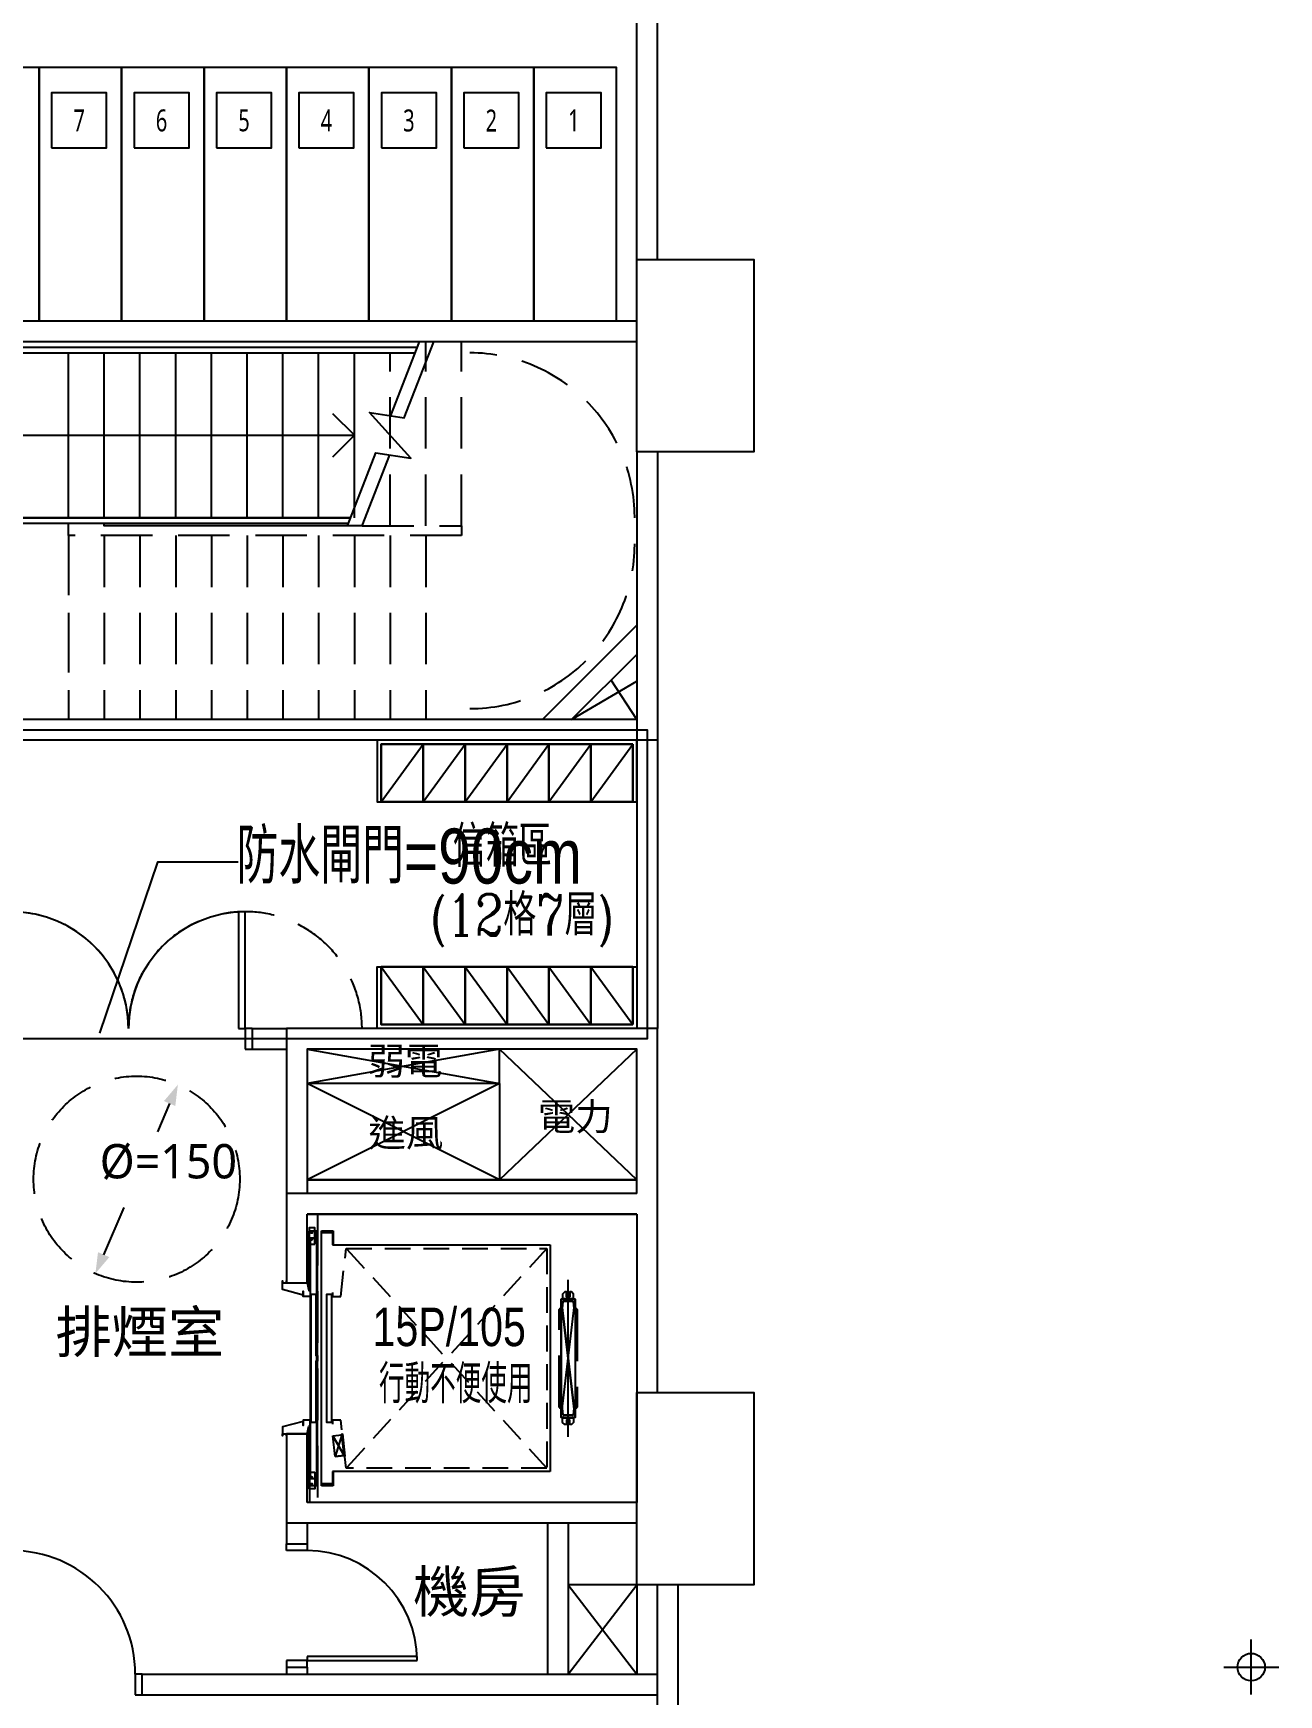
# Model space of a CAD drawing. Header units: millimetres. Extents: x -3377 to 119122, y -22007 to 15479.
# Drawn here: x 29246 to 30152, y 9129 to 10339 of the extents above; entities that cross this region are included whole.
import ezdxf
from ezdxf.enums import TextEntityAlignment as Align

# ---------------------------------------------------------------- set-up
doc = ezdxf.new("R2010")
doc.units = ezdxf.units.MM
doc.header["$LTSCALE"] = 150
doc.header["$MEASUREMENT"] = 0
for name, pattern in [('CENTER', [2, 1.25, -0.25, 0.25, -0.25]), ('DIVIDE2', [15.875, 6.35, -3.175, 0, -3.175, 0, -3.175]), ('DOT', [0.25, 0, -0.25]), ('HIDDEN', [0.375, 0.25, -0.125]), ('HIDDEN2', [0.1875, 0.125, -0.0625]), ('PHANTOM2', [31.75, 15.875, -3.175, 3.175, -3.175, 3.175, -3.175])]:
    doc.linetypes.add(name, pattern=pattern)
doc.layers.get('0').update_dxf_attribs({"plot": 0})
for name, color, linetype, plot in [('AREA', 3, 'Continuous', False), ('FUNITURE', 9, 'Continuous', False), ('S-ARCH', 252, 'Continuous', False), ('法規檢討', 3, 'Continuous', False)]:
    doc.layers.add(name, color=color, linetype=linetype, plot=plot)
for name, color, linetype in [('BEAM', 251, 'DOT'), ('CENTER', 1, 'CENTER'), ('COL', 1, 'Continuous'), ('DIM1', 7, 'Continuous'), ('E-TXT', 7, 'Continuous'), ('FIN', 5, 'Continuous'), ('HIDDEN', 2, 'HIDDEN'), ('I-TXT', 7, 'Continuous'), ('OPEN', 4, 'Continuous'), ('OTHER', 4, 'Continuous'), ('PARK', 4, 'Continuous'), ('PARK-BK', 6, 'Continuous'), ('STAIR', 4, 'Continuous'), ('SYM', 3, 'Continuous'), ('TEXT', 2, 'Continuous'), ('WALL', 2, 'Continuous')]:
    doc.layers.add(name, color=color, linetype=linetype)
doc.styles.add('C1', font='', dxfattribs={"bigfont": 'japanese.shx'})
doc.styles.add('CHINA', font='romans.shx', dxfattribs={"width": 0.8, "bigfont": 'china.shx'})
doc.styles.add('CHINESET', font='c2.shx', dxfattribs={"bigfont": 'china.shx'})
doc.styles.add('HH', font='')
doc.styles.get('C1').set_extended_font_data('微軟正黑體')
doc.styles.get('HH').set_extended_font_data('Microsoft JhengHei')
doc.dimstyles.new('DIMAA', dxfattribs={"dimscale": 100, "dimtxt": 0.25, "dimasz": 0.15, "dimexe": 0.2, "dimexo": 0, "dimgap": 0.09, "dimtad": 1, "dimdec": 4, "dimdsep": 46, "dimtxsty": 'C1', "dimblk": 'ARROW', "dimblk1": 'ARROW', "dimblk2": 'ARROW', "dimsah": 1, "dimcen": 0.5, "dimadec": 4, "dimazin": 0, "dimtfac": 1, "dimtix": 1, "dimtmove": 2, "dimatfit": 3, "dimfxl": 0, "dimtolj": 1, "dimarcsym": 0})

# ---------------------------------------------------------------- blocks, each defined once
blk = doc.blocks.new('ARROW')
blk.add_solid([(0, 0), (-1, 0.3), (-1, -0.3)])
blk = doc.blocks.new('*D174')
at = {"layer": 'DEFPOINTS', "color": 0, "linetype": 'HIDDEN', "transparency": 16777216}
for p in [(76783.3, 3901.2), (76723.3, 3763.7)]:
    blk.add_point(p, dxfattribs=at)
at = {"layer": 'DIM1', "color": 0, "linetype": 'HIDDEN', "lineweight": -2, "transparency": 16777216}
for p, q in [((76777.3, 3887.4), (76768.4, 3866.9)), ((76729.3, 3777.4), (76749.2, 3823))]:
    blk.add_line(p, q, dxfattribs=at)
at = {"layer": 'DIM1', "color": 0, "linetype": 'HIDDEN', "lineweight": -2, "transparency": 16777216, "xscale": 15, "yscale": 15, "zscale": 15}
for p, rotation in [((76783.3, 3901.2), 66.44036961760692), ((76723.3, 3763.7), 246.4403696176069)]:
    blk.add_blockref('ARROW', p, dxfattribs=dict(at, rotation=rotation))
at = {"layer": 'DIM1', "color": 0, "linetype": 'HIDDEN', "transparency": 16777216, "insert": (76776.4, 3844.9), "char_height": 25, "attachment_point": 5, "rotation": 359.9999, "style": 'C1'}
blk.add_mtext('\\A1;%%c=150', dxfattribs=at)
blk = doc.blocks.new('A$C704E4F0D')
at = {"color": 252, "linetype": 'HIDDEN'}
for p, q in [((86.40864, 501), (86.40864, 635)), ((112.40864, 501), (112.40864, 635)), ((60.40864, 501), (60.40864, 627)), ((-173.59136, 494), (-173.59136, 503)), ((-173.59136, 488), (-173.59136, 368)), ((-147.59136, 494), (-147.59136, 360)), ((-121.59136, 494), (-121.59136, 360)), ((-95.59136, 494), (-95.59136, 360)), ((-69.59136, 494), (-69.59136, 360)), ((-43.59136, 494), (-43.59136, 360)), ((-17.59136, 494), (-17.59136, 360)), ((8.40864, 494), (8.40864, 360)), ((34.40864, 494), (34.40864, 360)), ((60.40864, 494), (60.40864, 360)), ((86.40864, 494), (86.40864, 360))]:
    blk.add_line(p, q, dxfattribs=at)
at = {"color": 252}
for p, q in [((192.50022, 360), (240, 387.92971)), ((240, 360), (221.2219, 388.72168)), ((140, 95), (140, 120)), ((140, 95), (0, 25)), ((140, 25), (0, 95)), ((240, 25), (0, 25)), ((240, 25), (0, 25)), ((240, -270), (190, -270)), ((190, -335), (240, -270)), ((190, -270), (240, -335)), ((240, -270), (240, -335))]:
    blk.add_line(p, q, dxfattribs=at)
at = {"color": 252, "ltscale": 10}
for p, q in [((1.85, -22), (1.85, -10)), ((1.85, -188), (1.85, -210))]:
    blk.add_line(p, q, dxfattribs=at)
at = {"color": 252, "linetype": 'HIDDEN2'}
for p, q in [((174.5, -25), (28.5, -185)), ((174.5, -185), (28.5, -25))]:
    blk.add_line(p, q, dxfattribs=at)
at = {"color": 252, "linetype": 'HIDDEN'}
blk.add_lwpolyline([(40.07927, 501), (112.40864, 501), (112.40864, 494), (-173.59136, 494), (-173.59136, 360)], dxfattribs=at)
at = {"color": 252}
for points in [[(140, 120), (0, 95)], [(0, 120), (140, 95), (0, 95)], [(240, 120), (140, 25)], [(240, 25), (140, 120)], [(140, 95), (140, 25)], [(0, 25), (240, 25)]]:
    blk.add_lwpolyline(points, dxfattribs=at)
at = {"color": 252, "ltscale": 10}
for points in [[(5.53, -22), (5.53, -10), (1.53, -10), (1.53, -22)], [(18, -151.5), (18, -58.5), (14.2, -58.5), (14.2, -151.5)], [(5.53, -188), (5.53, -200), (1.53, -200), (1.53, -188)]]:
    blk.add_lwpolyline(points, close=True, dxfattribs=at)
at = {"color": 252, "linetype": 'DIVIDE2'}
for points in [[(1.03, -155.19333), (1.03, -197.5), (7.03, -197.5), (7.03, -12.5), (1.03, -12.5), (1.03, -54.80667)], [(19.1, -187.5), (19.1, -197.9), (10.5, -197.9), (10.5, -12.1), (19.1, -12.1), (19.1, -22.5)]]:
    blk.add_lwpolyline(points, dxfattribs=at)
at = {"color": 252, "linetype": 'PHANTOM2'}
blk.add_lwpolyline([(7.5, -192.5), (7.5, -17.5), (2.2, -17.5), (2.2, -192.5)], close=True, dxfattribs=at)
blk.add_lwpolyline([(10.5, -105), (10.5, -13.5), (18.5, -13.5), (18.5, -22.5), (177, -22.5), (177, -187.5), (18.5, -187.5), (18.5, -196.5), (10.5, -196.5), (10.5, -105)], dxfattribs=at)
at = {"color": 252, "linetype": 'HIDDEN2'}
for points in [[(18.5, -57), (18.5, -60), (24.5, -60), (28.5, -25), (174.5, -25), (174.5, -185), (28.5, -185), (24.5, -150), (18.5, -150), (18.5, -153)], [(20.45614, -176.3895), (26.91595, -175.66787), (18.79083, -161.48223), (26.91595, -175.66787), (20.45614, -176.3895), (18.79083, -161.48223), (25.25064, -160.7606), (26.91595, -175.66787), (25.25064, -160.7606), (20.45614, -176.3895)], [(25.25064, -160.7606), (25.16738, -160.01524), (25.66429, -159.95972), (27.49613, -176.35772), (26.99922, -176.41323), (26.91595, -175.66787)]]:
    blk.add_lwpolyline(points, dxfattribs=at)
at = {"color": 252, "ltscale": 10}
for points in [[(0, -48.5), (0, -50), (1.2, -55.6), (2.2, -55.6), (2.2, -60), (-2.8, -60), (-2.8, -56.1), (-2.8, -59), (-18, -55), (-18, -48.5), (-18, -50), (-15, -50), (-15, -48.5), (-15, -50), (0, -50)], [(7.8, -105), (7.8, -103.2), (6.7, -103.2), (6.7, -58.5), (2.7, -58.5), (2.7, -151.5), (6.7, -151.5), (6.7, -106.8), (7.8, -106.8), (7.8, -105)], [(195, -62), (185, -62), (195, -148), (185, -62), (195, -62), (195, -148), (185, -148), (185, -62), (185, -148), (195, -62)], [(0, -161.5), (0, -160), (1.2, -154.4), (2.2, -154.4), (2.2, -150), (-2.8, -150), (-2.8, -153.9), (-2.8, -151), (-18, -155), (-18, -161.5), (-18, -160), (-15, -160), (-15, -161.5), (-15, -160), (0, -160)]]:
    blk.add_lwpolyline(points, dxfattribs=at)
for points in [[(186, -61.55), (194, -61.55), (194, -58.2), (192.5, -56.7), (191.1, -56.7), (191.1, -60.3, -0.4142135624), (190.9, -60.5), (189.1, -60.5, -0.4142135624), (188.9, -60.3), (188.9, -56.7), (187.5, -56.7), (186, -58.2), (186, -62), (194, -62), (194, -61.55)], [(186, -148.45), (194, -148.45), (194, -151.8), (192.5, -153.3), (191.1, -153.3), (191.1, -149.7, 0.4142135624), (190.9, -149.5), (189.1, -149.5, 0.4142135624), (188.9, -149.7), (188.9, -153.3), (187.5, -153.3), (186, -151.8), (186, -148), (194, -148), (194, -148.45)]]:
    blk.add_lwpolyline(points, format="xyb", dxfattribs=at)
for centre in [(3.33, -13.5), (3.33, -13.5), (3.33, -18.5), (3.33, -18.5), (3.33, -191.5), (3.33, -191.5), (3.33, -196.5), (3.33, -196.5)]:
    blk.add_circle(centre, 0.425, dxfattribs=at)
at = {"color": 252, "linetype": 'HIDDEN'}
for centre, radius, start, end in [((118.40864, 507), 120, 0, 90), ((118.40864, 488), 120, 270, 0), ((-215, 135), 85, 0, 180), ((-45, 135.14706), 85.00013, 359.90087245, 180.09912755)]:
    blk.add_arc(centre, radius, start, end, dxfattribs=at)
at = {"layer": 'AREA', "color": 252}
for points in [[(-1377.5, -767.5), (-1377.5, -775), (-1577.5, -775), (-1577.5, -90), (-1472.5, -90), (-1472.5, 557.5), (-757.5, 557.5), (-757.5, 352.5), (247.5, 352.5), (247.5, 127.5), (-757.5, 127.5), (-757.5, -262.5), (-502.5, -262.5), (-502.5, -760), (-502.5, -767.5)], [(-1377.5, -767.5), (-1377.5, -135), (-1472.5, -135), (-1472.5, 557.5), (-757.5, 557.5), (-757.5, 352.5), (247.5, 352.5), (247.5, 127.5), (-757.5, 127.5), (-757.5, -262.5), (-502.5, -262.5), (-502.5, -767.5)]]:
    blk.add_lwpolyline(points, close=True, dxfattribs=at)
at = {"layer": 'BEAM', "color": 252, "linetype": 'HIDDEN'}
blk.add_line((7.5, 0), (7.5, -210), dxfattribs=at)
at = {"layer": 'CENTER', "color": 252}
blk.add_line((190, -162.07688), (190, -47.92312), dxfattribs=at)
at = {"layer": 'COL', "color": 252}
for points in [[(240, 695), (325, 695), (325, 555), (240, 555)], [(240, -130.00316), (325, -130.00316), (325, -270), (240, -270)]]:
    blk.add_lwpolyline(points, close=True, dxfattribs=at)
at = {"layer": 'DIM1', "color": 252, "linetype": 'HIDDEN'}
blk.add_circle((-124.00408, 25.41779), 75, dxfattribs=at)
at = {"layer": 'FIN', "color": 252}
blk.add_line((0, 0), (240, 0), dxfattribs=at)
at = {"layer": 'FUNITURE', "color": 252, "ltscale": 30}
for p, q in [((54.00294, 300), (84.50224, 342)), ((84.50224, 300), (115.00153, 342)), ((115.00153, 300), (145.50083, 342)), ((145.50083, 300), (176.00013, 342)), ((176.00013, 300), (206.49942, 342)), ((206.49942, 300), (236.99872, 342)), ((54.00431, 180), (84.50361, 138)), ((84.50361, 180), (115.00291, 138)), ((115.00291, 180), (145.5022, 138)), ((145.5022, 180), (176.0015, 138)), ((176.0015, 180), (206.5008, 138)), ((206.5008, 180), (237.00009, 138))]:
    blk.add_line(p, q, dxfattribs=at)
for points in [[(240, 345), (50.99859, 345), (50.99859, 300), (240, 300), (239.99863, 345)], [(240.00137, 135), (50.99997, 135), (50.99997, 180), (240.00137, 180), (240, 135)]]:
    blk.add_lwpolyline(points, dxfattribs=at)
for points in [[(236.99872, 342), (53.99859, 342), (53.99864, 300), (236.99995, 300)], [(84.50224, 342), (84.50224, 300), (54.00294, 300), (54.00294, 342)], [(84.50224, 342), (84.50224, 300), (54.00294, 300), (54.00294, 342)], [(54.00294, 342), (54.00294, 300), (84.50224, 300), (84.50224, 342)], [(115.00153, 342), (115.00153, 300), (84.50224, 300), (84.50224, 342)], [(145.50083, 342), (145.50083, 300), (115.00153, 300), (115.00153, 342)], [(176.00013, 342), (176.00013, 300), (145.50083, 300), (145.50083, 342)], [(206.49942, 342), (206.49942, 300), (176.00013, 300), (176.00013, 342)], [(236.99872, 342), (236.99872, 300), (206.49942, 300), (206.49942, 342)], [(237.00009, 138), (53.99997, 138), (54.00001, 180), (237.00133, 180)], [(84.50361, 138), (84.50361, 180), (54.00431, 180), (54.00431, 138)], [(84.50361, 138), (84.50361, 180), (54.00431, 180), (54.00431, 138)], [(54.00431, 138), (54.00431, 180), (84.50361, 180), (84.50361, 138)], [(115.00291, 138), (115.00291, 180), (84.50361, 180), (84.50361, 138)], [(145.5022, 138), (145.5022, 180), (115.00291, 180), (115.00291, 138)], [(176.0015, 138), (176.0015, 180), (145.5022, 180), (145.5022, 138)], [(206.5008, 138), (206.5008, 180), (176.0015, 180), (176.0015, 138)], [(237.00009, 138), (237.00009, 180), (206.5008, 180), (206.5008, 138)]]:
    blk.add_lwpolyline(points, close=True, dxfattribs=at)
at = {"layer": 'HIDDEN', "color": 252}
blk.add_lwpolyline([(196.5, -69.5), (196.5, -140.5, -0.4142135624), (196, -141), (194.55249, -141, 0.3853135861), (194.05497, -141.45025), (193.59502, -146.04975, -0.3853135861), (193.09751, -146.5), (186.90249, -146.5, -0.3853135861), (186.40497, -146.04975), (185.94502, -141.45025, 0.3853135861), (185.44751, -141), (184, -141, -0.4142135624), (183.5, -140.5), (183.5, -69.5, -0.4142135624), (184, -69), (185.44751, -69, 0.3853135861), (185.94502, -68.54975), (186.40497, -63.95025, -0.3853135861), (186.90249, -63.5), (193.09751, -63.5, -0.3853135861), (193.59502, -63.95025), (194.05497, -68.54975, 0.3853135861), (194.55249, -69), (196, -69, -0.4142135624), (196.5, -69.5, -1)], format="xyb", dxfattribs=at)
at = {"layer": 'I-TXT', "color": 252, "elevation": 0}
blk.add_lwpolyline([(-50.07789, 256.27456), (-108.89108, 256.27456), (-150.95885, 131.70495)], dxfattribs=at)
at = {"layer": 'OPEN', "color": 252, "linetype": 'Continuous'}
for p, q in [((-45, 220), (-50, 220)), ((-50, 220), (-50, 135)), ((-45, 135), (-45, 220)), ((-50, 135), (-45, 135)), ((-40, 135), (-45, 135)), ((-45, 135), (-45, 120)), ((-45, 120), (-40, 120)), ((-15, -245), (-15, -240)), ((0, -240), (0, -245)), ((0, -245), (-15, -245)), ((0, -325), (-15, -325)), ((-15, -325), (-15, -330)), ((80, -322), (0, -322)), ((0, -322), (0, -325)), ((0, -330), (0, -325)), ((0, -325), (80, -325)), ((80, -325), (80, -322)), ((-120, -335), (-125, -335)), ((-125, -335), (-125, -350)), ((-125, -350), (-120, -350))]:
    blk.add_line(p, q, dxfattribs=at)
for centre, radius, start, end in [((-215, 135), 85, 0, 90), ((-45, 135), 85, 90, 180), ((-215, -335), 90, 0, 90), ((0, -325), 80, 0, 90)]:
    blk.add_arc(centre, radius, start, end, dxfattribs=at)
at = {"layer": 'OTHER', "color": 252}
for p, q in [((81.51669, 635), (60.60205, 581.28245)), ((40.07927, 501), (60.21523, 552.71755))]:
    blk.add_line(p, q, dxfattribs=at)
blk.add_lwpolyline([(29.3445, 501), (50.07692, 554.24952), (75.42268, 550.41959), (45.39459, 583.58041), (70.74035, 579.75048), (92.25146, 635)], dxfattribs=at)
at = {"layer": 'PARK', "color": 252, "linetype": 'Continuous'}
for points in [[(-185.90274, 776.19456), (-145.90274, 776.19456), (-145.90274, 816.19456), (-185.90274, 816.19456)], [(-125.90274, 776.19456), (-85.90274, 776.19456), (-85.90274, 816.19456), (-125.90274, 816.19456)], [(-65.90274, 776.19456), (-25.90274, 776.19456), (-25.90274, 816.19456), (-65.90274, 816.19456)], [(-5.90274, 776.19456), (34.09726, 776.19456), (34.09726, 816.19456), (-5.90274, 816.19456)], [(54.09726, 776.19456), (94.09726, 776.19456), (94.09726, 816.19456), (54.09726, 816.19456)], [(114.09726, 776.19456), (154.09726, 776.19456), (154.09726, 816.19456), (114.09726, 816.19456)], [(174.09726, 776.19456), (214.09726, 776.19456), (214.09726, 816.19456), (174.09726, 816.19456)]]:
    blk.add_lwpolyline(points, close=True, dxfattribs=at)
at = {"layer": 'PARK-BK', "color": 252}
for points in [[(-255, 835), (-195, 835), (-195, 650), (-255, 650), (-255, 835)], [(-195, 835), (-135, 835), (-135, 650), (-195, 650), (-195, 835)], [(-135, 835), (-75, 835), (-75, 650), (-135, 650), (-135, 835)], [(-75, 835), (-15, 835), (-15, 650), (-75, 650), (-75, 835)], [(-15, 835), (45, 835), (45, 650), (-15, 650), (-15, 835)], [(45, 835), (105, 835), (105, 650), (45, 650), (45, 835)], [(105, 835), (165, 835), (165, 650), (105, 650), (105, 835)], [(165, 835), (225, 835), (225, 650), (165, 650), (165, 835)]]:
    blk.add_lwpolyline(points, dxfattribs=at)
at = {"layer": 'STAIR', "color": 252}
for p, q in [((-173.59136, 507), (-173.59136, 627)), ((-147.59136, 507), (-147.59136, 627)), ((-121.59136, 507), (-121.59136, 627)), ((-95.59136, 507), (-95.59136, 627)), ((-69.59136, 507), (-69.59136, 627)), ((-43.59136, 507), (-43.59136, 627)), ((-17.59136, 507), (-17.59136, 627)), ((8.40864, 507), (8.40864, 627)), ((34.40864, 507), (34.40864, 627))]:
    blk.add_line(p, q, dxfattribs=at)
for points in [[(79.95931, 631), (-307.59136, 631), (-307.59136, 627), (78.40193, 627)], [(18.49873, 582.9099), (34.40864, 567), (18.49873, 551.0901)], [(-277.59136, 567), (34.40864, 567)], [(-309.59136, 507), (31.68057, 507)], [(31.68057, 507), (-309.59136, 507), (-309.59136, 503), (30.12319, 503)], [(40.07927, 501), (-147.59136, 501), (-147.59136, 503)]]:
    blk.add_lwpolyline(points, dxfattribs=at)
at = {"layer": 'SYM', "color": 252}
for p, q in [((687.08245, -349.84078), (687.08245, -309.84078)), ((667.08245, -329.84078), (707.08245, -329.84078))]:
    blk.add_line(p, q, dxfattribs=at)
blk.add_circle((687.08245, -329.84078), 10, dxfattribs=at)
at = {"layer": 'WALL', "color": 252}
for p, q in [((240, 695), (240, 1115)), ((255, 695), (255, 1115)), ((240, 650), (-370, 650)), ((240, 635), (-495, 635)), ((240, 555), (240, 360)), ((255, 555), (255, 345)), ((171.28702, 360), (240, 428.71298)), ((192.50022, 360), (240, 407.49978)), ((240, 360), (-390, 360)), ((240, 360), (240, 135)), ((255, 360), (255, 135)), ((255, 345), (-390, 345)), ((200, 345), (50.99859, 345)), ((-40, 135), (-40, 120)), ((-40, 135), (-15, 135)), ((200.00137, 135), (50.99997, 135)), ((-40, 120), (-15, 120)), ((240, 15), (-15, 15)), ((-15, 15), (-15, -50)), ((0, -50), (0, 0)), ((240, 0), (0, 0)), ((15, 0), (240, 0)), ((15, 0), (240, 0)), ((240, 0), (240, -210)), ((-15, -50), (0, -50)), ((0, -160), (-15, -160)), ((-15, -160), (-15, -225)), ((0, -210), (0, -160)), ((240, -210), (0, -210)), ((240, -225), (-15, -225)), ((-15, -225), (-15, -240)), ((0, -225), (0, -240)), ((175, -225), (175, -335)), ((190, -225), (190, -335)), ((-15, -240), (0, -240)), ((255, -675), (255, -270)), ((255, -675), (255, -270)), ((270, -675), (270, -270)), ((-120, -350), (-120, -335)), ((-120, -335), (255, -335)), ((-15, -330), (0, -330)), ((-15, -330), (-15, -335)), ((0, -330), (0, -335)), ((-120, -350), (255, -350))]:
    blk.add_line(p, q, dxfattribs=at)
for points in [[(255, -130.00316), (255, 135), (-15, 135), (-15, 15)], [(240, 15), (240, 120), (0, 120), (0, 15)]]:
    blk.add_lwpolyline(points, dxfattribs=at)
at = {"layer": 'E-TXT', "color": 252, "style": 'CHINESET'}
for s, width, p in [('15P/105', 0.8, (159.23208, -96.15645)), ('行動不便使用', 0.7, (164.06224, -137.74547))]:
    blk.add_text(s, height=28, dxfattribs=dict(at, width=width)).set_placement(p, align=Align.RIGHT)
at = {"layer": 'FUNITURE', "color": 252, "lineweight": -2, "insert": (89.63885, 282.82401), "char_height": 30, "width": 174.5895726, "attachment_point": 1, "style": 'CHINA'}
blk.add_mtext('\\Fcomplex,chineset|c136; 信箱區\\P\\H0.83333x;(\\H1.2x;12格7層\\H0.83333x;)', dxfattribs=at)
at = {"layer": 'PARK', "color": 252, "style": 'C1', "width": 0.7}
for s, p in [('7', (-165.90274, 796.19456)), ('6', (-105.90274, 796.19456)), ('5', (-45.90274, 796.19456)), ('4', (14.09726, 796.19456)), ('3', (74.09726, 796.19456)), ('2', (134.09726, 796.19456)), ('1', (194.09726, 796.19456))]:
    blk.add_text(s, height=16, dxfattribs=at).set_placement(p, align=Align.MIDDLE)
at = {"layer": 'TEXT', "color": 252, "style": 'HH'}
for s, p in [('弱電', (43.96055, 101.38422)), ('電力', (167.86413, 60.94091)), ('進風', (44.63039, 49.18088))]:
    blk.add_text(s, height=20, dxfattribs=at).set_placement(p)
for s, p in [('排煙室', (-121.67362, -100.88838)), ('機房', (118.01167, -289.9153))]:
    blk.add_text(s, height=30, dxfattribs=at).set_placement(p, align=Align.CENTER)
at = {"layer": '法規檢討', "color": 252, "style": 'CHINESET', "width": 0.8}
blk.add_text('防水閘門=90cm', height=40, dxfattribs=at).set_placement((-51.21472, 240.6351, 0))
at = {"layer": 'DIM1', "color": 252, "linetype": 'HIDDEN'}
dim = blk.add_diameter_dim_2p(p1=(-153.98183, -43.33056), p2=(-94.02633, 94.16613), text='%%c=150', dimstyle='DIMAA', dxfattribs=at)
dim.commit()
dim.dimension.update_dxf_attribs({"geometry": '*D174', "text_midpoint": (-100.94681, 37.96384), "dimtype": 131, "text_rotation": 359.9999, "insert": (-76877.31577, -3806.98405)})
blk = doc.blocks.new('2021-1102')
blk.add_blockref('A$C704E4F0D', (17334.9, -6041))

msp = doc.modelspace()

# ---------------------------------------------------------------- block references
at = {"layer": 'S-ARCH'}
msp.add_blockref('2021-1102', (12110.4, 15520.27), dxfattribs=at)

doc.saveas('drawing.dxf')
